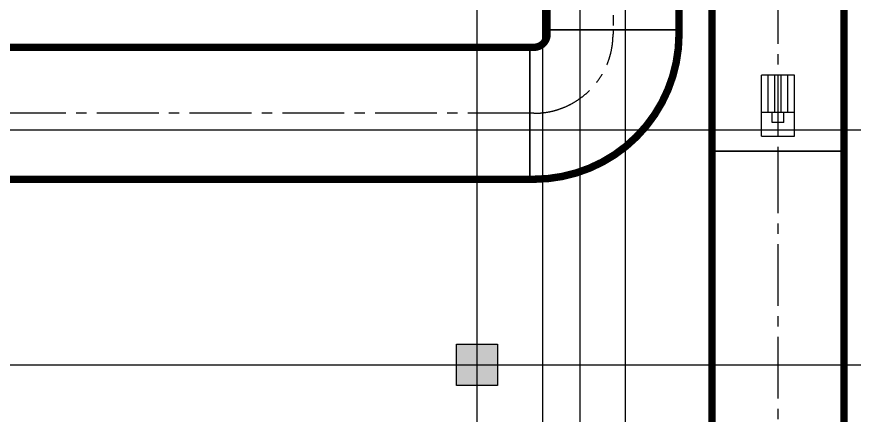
# Model space of a CAD drawing. Extents: x 369444 to 684549, y -549309 to 575337.
# Drawn here: x 507143 to 517299, y 205995 to 210828 of the extents above; entities that cross this region are included whole.
import ezdxf

# ---------------------------------------------------------------- set-up
doc = ezdxf.new("R2010")
doc.units = 0
doc.header["$LTSCALE"] = 1000
doc.header["$MEASUREMENT"] = 0
doc.linetypes.add('CENTER2', pattern=[1.125, 0.75, -0.125, 0.125, -0.125])
for name, color, linetype in [('COLUMN', 9, 'Continuous'), ('DOTE', 1, 'Continuous'), ('DUCT-排烟中心线', 5, 'CENTER2'), ('DUCT-排烟法兰', 4, 'Continuous'), ('DUCT-排烟管', 2, 'Continuous'), ('DUCT-排烟管端线', 4, 'Continuous'), ('风管标注', 3, 'Continuous')]:
    doc.layers.add(name, color=color, linetype=linetype)

# ---------------------------------------------------------------- blocks, each defined once
blk = doc.blocks.new('column500')
h = blk.add_hatch(color=0)
h.dxf.hatch_style = 1
h.paths.add_polyline_path([(-216381, -381440), (-215881, -381440), (-215881, -380940), (-216381, -380940)])
at = {"color": 0}
blk.add_lwpolyline([(-216381, -381440), (-215881, -381440), (-215881, -380940), (-216381, -380940)], close=True, dxfattribs=at)
blk = doc.blocks.new('N-风管')
at = {"color": 0, "linetype": 'Continuous'}
for p, q in [((38489352130.663017, 3905303853.137034, 2600.00001), (38489352130.663017, 3905304594.137034, 2600.00001)), ((38489352210.663017, 3905304138.125634, 2600.00001), (38489352210.663017, 3905304594.137034, 2600.00001)), ((38489352290.663017, 3905304138.125634, 2600.00001), (38489352290.663017, 3905304594.137034, 2600.00001)), ((38489352370.663017, 3905304138.125634, 2600.00001), (38489352370.663017, 3905304594.137034, 2600.00001)), ((38489352450.663017, 3905304138.125634, 2600.00001), (38489352450.663017, 3905304594.137034, 2600.00001)), ((38489352258.663017, 3905304017.342634, 2600.00001), (38489352258.663017, 3905304138.125634, 2600.00001))]:
    blk.add_line(p, q, dxfattribs=at)
at = {"color": 0}
for p, q in [((38489352530.663017, 3905304594.137034, 2600.00001), (38489352130.663017, 3905304594.137034, 2600.00001)), ((38489352530.663017, 3905303853.137034, 2600.00001), (38489352530.663017, 3905304594.137034, 2600.00001)), ((38489352530.663017, 3905304138.125634, 2600.00001), (38489352130.663017, 3905304138.125634, 2600.00001)), ((38489352402.663017, 3905304017.342634, 2600.00001), (38489352402.663017, 3905304138.125634, 2600.00001)), ((38489352402.663017, 3905304017.342634, 2600.00001), (38489352258.663017, 3905304017.342634, 2600.00001)), ((38489352130.663017, 3905303853.137034, 2600.00001), (38489352530.663017, 3905303853.137034, 2600.00001))]:
    blk.add_line(p, q, dxfattribs=at)
at = {"layer": 'DUCT-排烟中心线', "color": 0}
for p, q in [((38489352330.664436, 3905306846.626517), (38489352330.576378, 3905303669.919162)), ((38489350330.664436, 3905306193.562572), (38489350330.577621, 3905305140.54471)), ((38489350330.577606, 3905305140.34471), (38489350330.576363, 3905305090.34471)), ((38489349320.376373, 3905304130.368699), (38489330588.327263, 3905304130.368593)), ((38489349370.57637, 3905304130.368699), (38489349320.57637, 3905304130.368699)), ((38489352330.576378, 3905303669.919162), (38489352330.576378, 3905289855.468915))]:
    blk.add_line(p, q, dxfattribs=at)
blk.add_arc((38489349370.57637, 3905305090.368693), 959.999993, 270, 359.99856862, dxfattribs=at)
at = {"layer": 'DUCT-排烟法兰', "color": 0}
for p, q in [((38489351170.577606, 3905305140.412667), (38489349490.577606, 3905305140.476754)), ((38489349320.476372, 3905304970.368699), (38489349320.476372, 3905303290.368699))]:
    blk.add_line(p, q, dxfattribs=at)
at = {"layer": 'DUCT-排烟管', "color": 0, "const_width": 90}
for points in [[(38489351530.664436, 3905306846.648695), (38489351530.576378, 3905303669.94134)], [(38489353130.576378, 3905303669.896984), (38489353130.664436, 3905306846.604339)], [(38489349530.664436, 3905306193.628533), (38489349530.577621, 3905305140.610671)], [(38489351130.577621, 3905305140.478749), (38489351130.664436, 3905306193.496612)], [(38489349530.576363, 3905305090.364701), (38489349530.577606, 3905305140.364701)], [(38489351130.577606, 3905305140.324719), (38489351130.576363, 3905305090.324719)], [(38489349320.376373, 3905304930.368699), (38489330588.327248, 3905304930.368593)], [(38489349320.576363, 3905304930.368699), (38489349370.576363, 3905304930.368699)], [(38489351530.576378, 3905303669.919162), (38489351530.576378, 3905289855.468915)], [(38489353130.576378, 3905289855.468915), (38489353130.576378, 3905303669.919162)], [(38489330588.327263, 3905303330.368593), (38489349320.376381, 3905303330.368699)], [(38489349370.576378, 3905303330.368699), (38489349320.576378, 3905303330.368699)]]:
    blk.add_lwpolyline(points, dxfattribs=at)
at = {"layer": 'DUCT-排烟管', "color": 0, "extrusion": (0, 0, -1), "const_width": 90}
for points in [[(-38489349530.576363, 3905305090.364701, 0.4142062624), (-38489349370.576363, 3905304930.368704)], [(-38489351130.576363, 3905305090.324719, 0.4142062411), (-38489349370.576378, 3905303330.368698)]]:
    blk.add_lwpolyline(points, format="xyb", dxfattribs=at)
at = {"layer": 'DUCT-排烟管端线', "color": 0}
for p, q in [((38489351130.577606, 3905305140.324719), (38489349530.577606, 3905305140.364701)), ((38489349530.577621, 3905305140.610671), (38489351130.577621, 3905305140.478749)), ((38489349320.376381, 3905303330.368699), (38489349320.376373, 3905304930.368699)), ((38489349320.576378, 3905303330.368699), (38489349320.576363, 3905304930.368699)), ((38489351530.576378, 3905303669.94134), (38489353130.576378, 3905303669.896984)), ((38489353130.576378, 3905303669.919162), (38489351530.576378, 3905303669.919162))]:
    blk.add_line(p, q, dxfattribs=at)

msp = doc.modelspace()

# ---------------------------------------------------------------- linework, layer by layer
at = {"layer": 'DOTE', "color": 8}
for p, q in [((513524.5, 59364.2), (513524.5, 476704.8)), ((514524.5, 59364.2), (514524.5, 476704.8)), ((512724.5, 59364.2), (512724.5, 261807)), ((513974.5, 59364.2), (513974.5, 261807))]:
    msp.add_line(p, q, dxfattribs=at)
at = {"layer": 'DOTE', "color": 8, "lineweight": -2}
for p, q in [((377844.4, 209457), (624570.9, 209457)), ((377844.4, 206607), (624570.9, 206607))]:
    msp.add_line(p, q, dxfattribs=at)

# ---------------------------------------------------------------- block references
at = {"layer": 'COLUMN', "color": 8, "xscale": -1, "rotation": 270}
msp.add_blockref('column500', (893914.4, 422737.9), dxfattribs=at)
at = {"layer": '风管标注', "color": 8}
msp.add_blockref('N-风管', (-38488835956.2, -3905094473.4), dxfattribs=at)

doc.saveas('drawing.dxf')
